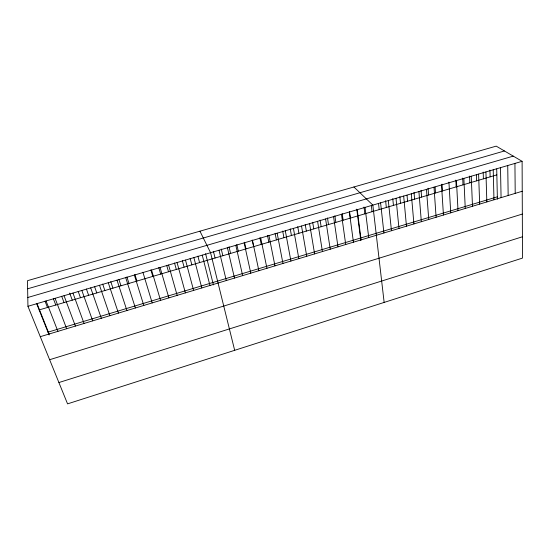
<?xml version="1.0" encoding="UTF-8"?>
<svg xmlns="http://www.w3.org/2000/svg" width="550" height="550" viewBox="0 0 550 550"><rect width="100%" height="100%" fill="white"/><g stroke="black" fill="none" stroke-linecap="round" stroke-linejoin="round"><path stroke-width="0.82" d="M58.905 382.539L522.418 236.782M49.638 359.714L522.321 214.067M40.281 336.676L522.232 191.256M47.994 332.166L497.344 196.817M39.146 309.932L496.849 174.879M27.94 306.288L522.108 161.315L522.5 258.087L67.561 403.865L27.94 306.288L27.5 280.679L496.203 146.135L522.108 161.315M27.789 297.495L513.253 156.124M27.638 288.791L504.446 150.968M353.918 186.979L372.838 205.109L384.147 302.424M199.946 231.179L210.574 252.711L234.671 350.316M37.029 303.621L49.115 334.008M36.63 303.607L49.108 334.964M45.011 301.146L47.479 307.471M46.069 300.967L57.908 331.354M53.357 298.698L55.777 305.023M55.076 298.327L66.667 328.714M61.669 296.264L64.047 302.582M64.041 295.694L75.391 326.081M69.657 293.047L72.277 300.156M72.964 293.081L84.067 323.462M78.196 291.418L80.479 297.736M81.847 290.469L92.716 320.856M86.405 289.004L88.639 295.329M90.695 287.877L101.324 318.257M94.524 286.433L96.772 292.93M99.502 285.292L109.89 315.673M102.671 284.048L104.871 290.538M108.267 282.721L118.429 313.094M110.784 281.662L112.936 288.159M116.999 280.163L126.926 310.53M118.862 279.297L120.973 285.787M125.696 277.613L135.389 307.979M126.912 276.939L128.975 283.429M134.351 275.069L143.811 305.436M134.929 274.587L136.943 281.077M142.911 272.243L152.199 302.906M151.546 270.029L160.559 300.382M150.858 269.913L152.79 276.403M158.778 267.589L160.662 274.079M160.084 267.52L168.877 297.873M166.664 265.279L168.506 271.762M168.589 265.024L177.162 295.377M174.522 262.976L176.316 269.459M177.059 262.543L185.405 292.889M182.346 260.679L184.099 267.163M185.494 260.067L193.621 290.407M190.142 258.39L191.854 264.873M193.889 257.606L201.802 287.939M197.904 256.114L199.567 262.597M202.249 255.152L209.949 285.478M205.59 253.667L213.428 284.914M213.434 251.364L215.064 258.026M219.024 250.229L226.298 280.548M221.258 249.067L222.839 255.729M227.432 247.761L234.492 278.073M229.041 246.785L230.581 253.447M235.806 245.307L242.653 275.612M236.796 244.516L238.294 251.171M244.523 242.248L245.974 248.903M244.145 242.859L250.786 273.157M252.45 240.426L258.878 270.717M252.216 239.992L253.626 246.647M260.714 237.999L266.942 268.283M259.875 237.744L261.25 244.399M267.513 235.51L268.84 242.158M268.95 235.586L274.966 265.863M275.11 233.282L276.403 239.924M277.145 233.179L282.961 263.45M282.686 231.062L283.931 237.703M285.306 230.787L290.923 261.051M290.228 228.848L291.431 235.489M293.432 228.401L298.849 258.658M297.743 226.648L298.904 233.282M301.524 226.029L306.742 256.272M305.222 224.448L306.35 231.089M309.581 223.664L314.6 253.901M312.675 222.269L313.761 228.903M317.604 221.306L322.431 251.542M320.1 220.089L321.145 226.724M325.593 218.962L330.227 249.191M327.498 217.917L328.501 224.551M333.554 216.631L337.996 246.847M334.861 215.758L335.83 222.393M342.203 213.606L343.131 220.234M341.474 214.308L345.723 244.509M349.511 211.468L350.398 218.089M349.367 211.991L353.43 242.186M357.218 209.688L361.096 239.876M356.764 209.137L360.793 240.433M364.018 207.006L364.856 213.826M365.042 207.391L368.734 237.572M371.346 205.741L372.047 211.702M378.538 203.631L379.204 209.591M380.593 202.833L383.921 232.987M385.612 200.681L386.341 207.488M388.321 200.564L391.462 230.711M392.755 198.584L393.442 205.391M396.014 198.309L398.977 228.442M399.871 196.501L400.524 203.301M403.679 196.061L406.464 226.188M407.034 195.271L407.571 201.218M411.311 193.82L413.916 223.939M414.019 192.349L414.597 199.148M418.908 191.593L421.341 221.698M421.053 190.286L421.596 197.086M428.065 188.238L428.567 195.023M426.477 189.372L428.739 219.464M434.012 187.158L436.102 217.243M435.105 187.034L435.511 192.974M441.519 184.958L443.438 215.029M442.001 184.147L442.427 190.933M448.924 182.119L450.746 212.822M456.445 180.579L458.019 210.629M455.826 180.097L456.184 186.876M463.856 178.406L465.266 208.443M462.701 178.083L463.024 184.855M469.556 176.076L469.844 182.847M471.24 176.241L472.484 206.264M476.41 174.921L476.63 180.84M478.596 174.082L479.676 204.091M483.175 172.081L483.395 178.846M485.925 171.93L486.839 201.933M489.947 170.094L490.132 176.859M493.219 169.792L493.976 199.781M496.719 168.96L497.399 199.196M500.486 167.661L501.078 197.636M507.726 165.536L508.159 195.498M514.931 163.419L515.206 193.373"/></g></svg>
